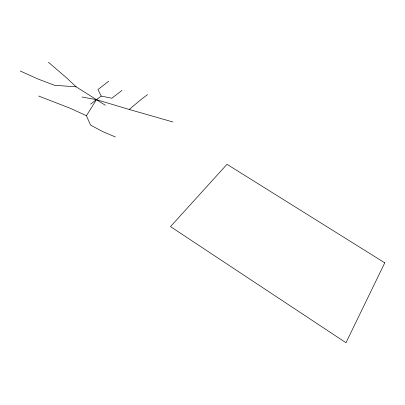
<?xml version="1.0" encoding="UTF-8"?>
<svg xmlns="http://www.w3.org/2000/svg" width="405" height="405" viewBox="0 0 405 405"><rect width="100%" height="100%" fill="white"/><g stroke="black" fill="none" stroke-linecap="round" stroke-linejoin="round"><path stroke-width="0.61" d="M115.405 136.966L103.194 131.833L90.517 125.094L86.452 115.703L96.441 99.66L101.23 96.091L111.826 98.233L121.971 90.426M82.048 97.003L96.441 99.66L129.205 109.456L141.213 99.392L147.567 94.613M108.646 81.268L97.949 89.566L101.23 96.091M90.558 104.146L96.441 99.66L105.366 105.249M96.441 99.66L76.17 86.837L54.538 85.278L38.08 79.061L20.25 71.017M172.965 122.001L129.205 109.456M38.602 96.015L70.192 108.262L86.452 115.703M48.423 62.264L66.612 77.887L76.17 86.837M384.75 262.83L345.981 342.736L170.5 226.613L227.008 164.319L384.75 262.83"/></g></svg>
